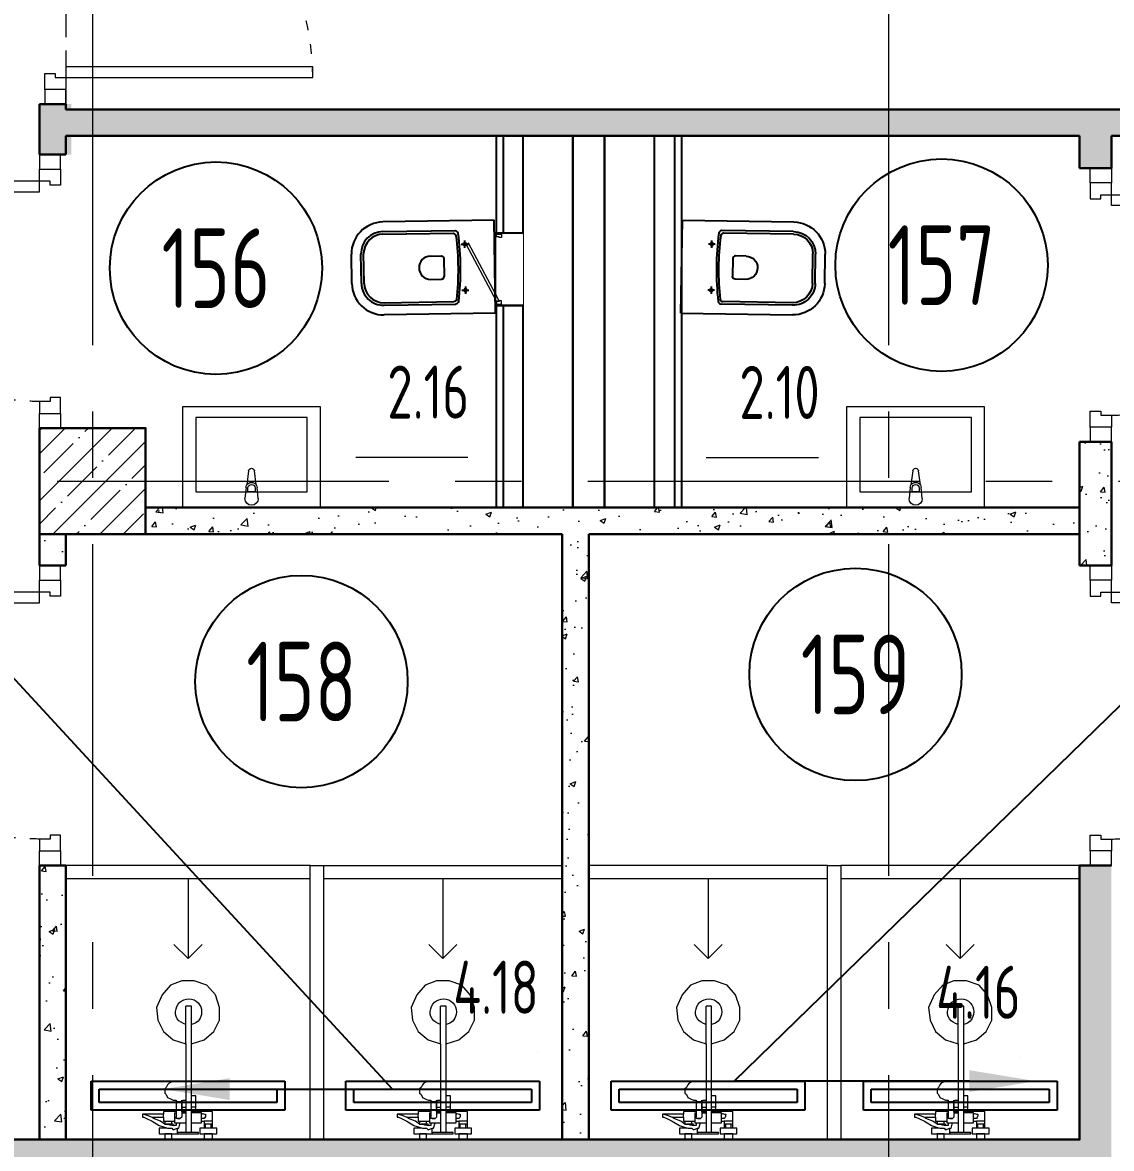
# Model space of a CAD drawing. Header units: millimetres. Extents: x -8689834 to 9419935, y 0 to 233063.
# Drawn here: x -194498 to -190394, y 122087 to 126328 of the extents above; entities that cross this region are included whole.
import ezdxf
from ezdxf import colors
from ezdxf.entities.mleader import LeaderData, LeaderLine
from ezdxf.enums import TextEntityAlignment as Align
from ezdxf.math import Vec2, Vec3

# ---------------------------------------------------------------- set-up
doc = ezdxf.new("R2010")
doc.units = ezdxf.units.MM
doc.header["$MEASUREMENT"] = 0
doc.set_wipeout_variables(frame=1)
for name, pattern in [('ACAD_ISO03W100', [30, 12, -18]), ('ADSK_Штриховая_ш2 п1', [3, 2, -1]), ('CENTER', [2, 1.25, -0.25, 0.25, -0.25])]:
    doc.linetypes.add(name, pattern=pattern)
doc.layers.get('0').update_dxf_attribs({"color": 250, "lineweight": 9})
for name, color, linetype, lineweight in [('АР_Выноски АПР', 7, 'Continuous', 5), ('АР_Двери', 175, 'Continuous', 18), ('АР_Колонны', 250, 'Continuous', 30), ('АР_Колонны Штрих', 250, 'Continuous', 5), ('АР_Маркер экспликации', 239, 'Continuous', 13), ('АР_Номер помещения', 1, 'Continuous', 25), ('АР_Оси', 195, 'Continuous', 9), ('АР_Отметки', 250, 'Continuous', 15), ('АР_Перегородки газоблок', 165, 'Continuous', 30), ('АР_Перегородки газоблок_Штрих', 165, 'Continuous', 5), ('АР_Перегородки кирпич', 244, 'Continuous', 30), ('АР_Перегородки сантехнические', 216, 'Continuous', 9), ('АР_Помещения_площадь', 19, 'Continuous', 9), ('АР_тонкая линия', 250, 'Continuous', 0), ('Задания на лючки', 32, 'Continuous', 15)]:
    doc.layers.add(name, color=color, linetype=linetype, lineweight=lineweight)
doc.layers.add('ПОДЛОЖКА', color=251, linetype='Continuous')
doc.layers.add('ТХ_сантехника', color=253, linetype='Continuous')
doc.styles.add('ISOCPEUR', font='isocpeur.ttf', dxfattribs={"width": 0.7})
doc.styles.get("Standard").update_dxf_attribs({"font": 'isocpeur.ttf', "width": 0.7})
pattern_1 = [(50, (0, 0), (215.17805, -18.82564), [22.5, -247.5]), (355, (0, 0), (-41.6254, 225.65764), [18, -198]), (100.45144, (17.93, -1.57), (173.55265, 206.832), [19.12206, -210.34263]), (46.1842, (0, 60), (320.1724, -49.65578), [33.75, -371.25]), (96.63564, (26.68, 55.86), (280.3986, 292.2356), [28.6831, -315.51413]), (351.18416, (0, 60), (280.3986, 292.2356), [27, -297]), (21, (30, 45), (179.07212, -120.78567), [22.5, -247.5]), (326, (30, 45), (72.9946, 217.54501), [18, -198]), (71.45144, (44.92, 34.93), (252.06671, 96.75935), [19.12206, -210.34263]), (37.5, (0, 0), (3.647957, 99.868156), [0, -195.6, 0, -201, 0, -198.75]), (7.5, (0, 0), (78.92086, 118.323514), [0, -114.6, 0, -191.1, 0, -75.75]), (327.5, (-66.9, 0), (160.14673, -6.766462), [0, -75, 0, -234, 0, -310.5]), (317.5, (-96.9, 0), (174.95585, 30.031495), [0, -97.5, 0, -155.4, 0, -220.5])]
pattern_2 = [(50, (-20, 0), (215.17805, -18.82564), [22.5, -247.5]), (355, (-20, 0), (-41.6254, 225.65764), [18, -198]), (100.45144, (-2.07, -1.57), (173.55265, 206.832), [19.12206, -210.34263]), (46.1842, (-20, 60), (320.1724, -49.65578), [33.75, -371.25]), (96.63564, (6.68, 55.86), (280.3986, 292.2356), [28.6831, -315.51413]), (351.18416, (-20, 60), (280.3986, 292.2356), [27, -297]), (21, (10, 45), (179.07212, -120.78567), [22.5, -247.5]), (326, (10, 45), (72.9946, 217.54501), [18, -198]), (71.45144, (24.92, 34.93), (252.06671, 96.75935), [19.12206, -210.34263]), (37.5, (-20, 0), (3.647957, 99.868156), [0, -195.6, 0, -201, 0, -198.75]), (7.5, (-20, 0), (78.92086, 118.323514), [0, -114.6, 0, -191.1, 0, -75.75]), (327.5, (-86.9, 0), (160.14673, -6.766462), [0, -75, 0, -234, 0, -310.5]), (317.5, (-116.9, 0), (174.95585, 30.031495), [0, -97.5, 0, -155.4, 0, -220.5])]

# ---------------------------------------------------------------- blocks, each defined once
blk = doc.blocks.new('*U760')
for points in [[(-55, -80), (-55, 0), (-115, 0), (-115, -40), (-100, -40), (-100, -80), (-55, -80)], [(0, 0), (0, -80), (-55, -80), (-55, 0), (0, 0)], [(-1130, 0), (-1130, -80), (-1075, -80), (-1075, 0), (-1130, 0)], [(-1075, -80), (-1075, 0), (-1015, 0), (-1015, -40), (-1030, -40), (-1030, -80), (-1075, -80)]]:
    blk.add_lwpolyline(points)
blk.add_lwpolyline([(-100, -80), (-100, -1010), (-140, -1010), (-140, -80)], close=True)
at = {"linetype": 'ACAD_ISO03W100', "ltscale": 3}
blk.add_arc((-100, -80), 930, 180, 270, dxfattribs=at)
blk = doc.blocks.new('*U762')
for points in [[(-55, -80), (-55, 0), (-115, 0), (-115, -40), (-100, -40), (-100, -80), (-55, -80)], [(0, 0), (0, -80), (-55, -80), (-55, 0), (0, 0)], [(-1030, 0), (-1030, -80), (-975, -80), (-975, 0), (-1030, 0)], [(-975, -80), (-975, 0), (-915, 0), (-915, -40), (-930, -40), (-930, -80), (-975, -80)]]:
    blk.add_lwpolyline(points)
blk.add_lwpolyline([(-100, -80), (-100, -910), (-140, -910), (-140, -80)], close=True)
at = {"linetype": 'ACAD_ISO03W100', "ltscale": 3}
blk.add_arc((-100, -80), 830, 180, 270, dxfattribs=at)
blk = doc.blocks.new('*U761')
for points in [[(0, 0), (0, -80), (55, -80), (55, 0), (0, 0)], [(55, -80), (55, 0), (115, 0), (115, -40), (100, -40), (100, -80), (55, -80)], [(1075, -80), (1075, 0), (1015, 0), (1015, -40), (1030, -40), (1030, -80), (1075, -80)], [(1130, 0), (1130, -80), (1075, -80), (1075, 0), (1130, 0)]]:
    blk.add_lwpolyline(points)
blk.add_lwpolyline([(100, -80), (100, -1010), (140, -1010), (140, -80)], close=True)
at = {"linetype": 'ACAD_ISO03W100', "ltscale": 3}
blk.add_arc((100, -80), 930, 270, 0, dxfattribs=at)
blk = doc.blocks.new('*U46')
at = {"layer": 'АР_Номер помещения', "color": 7}
blk.add_circle((-365, -1371.3), 400, dxfattribs=at)
at = {"layer": 'АР_Помещения_площадь', "color": 7}
blk.add_line((252, -2815.3), (252, -2815.3), dxfattribs=at)
at = {"color": 7, "style": 'ISOCPEUR', "width": 0.7, "flags": 1}
blk.add_attdef('КАТЕГОРИЯ', (-499.2, -2092.2), '', height=250, dxfattribs=at)
at = {"layer": 'АР_Номер помещения', "color": 7, "style": 'ISOCPEUR', "width": 0.7}
blk.add_attdef('НОМЕР_ПОМЕЩЕНИЯ', text='', height=300, dxfattribs=at).set_placement((-365, -1371.3), align=Align.MIDDLE_CENTER)
at = {"layer": 'АР_Помещения_площадь', "color": 7, "lineweight": 30, "width": 0.7, "flags": 104}
blk.add_attdef('ИМЯ_ПОМЕЩЕНИЯ', text='', height=100, dxfattribs=at).set_placement((157.6, 1217.1), align=Align.MIDDLE_CENTER)
at = {"layer": 'АР_Помещения_площадь', "color": 7, "style": 'ISOCPEUR', "width": 0.7}
blk.add_attdef('ПЛОЩАДЬ_ПОМЕЩЕНИЯ', text='', height=200, dxfattribs=at).set_placement((256.9, -2568.8), align=Align.MIDDLE_RIGHT)
blk = doc.blocks.new('*U101')
at = {"layer": 'АР_Номер помещения', "color": 7}
blk.add_circle((-513.5, -1398.4), 400, dxfattribs=at)
at = {"layer": 'АР_Помещения_площадь', "color": 7}
blk.add_line((375.9, -2796.3), (375.9, -2796.3), dxfattribs=at)
at = {"color": 7, "style": 'ISOCPEUR', "width": 0.7, "flags": 1}
blk.add_attdef('КАТЕГОРИЯ', (-499.2, -2092.2), '', height=250, dxfattribs=at)
at = {"layer": 'АР_Номер помещения', "color": 7, "style": 'ISOCPEUR', "width": 0.7}
blk.add_attdef('НОМЕР_ПОМЕЩЕНИЯ', text='', height=300, dxfattribs=at).set_placement((-513.5, -1398.4), align=Align.MIDDLE_CENTER)
at = {"layer": 'АР_Помещения_площадь', "color": 7, "lineweight": 30, "width": 0.7, "flags": 104}
blk.add_attdef('ИМЯ_ПОМЕЩЕНИЯ', text='', height=100, dxfattribs=at).set_placement((157.6, 1217.1), align=Align.MIDDLE_CENTER)
at = {"layer": 'АР_Помещения_площадь', "color": 7, "style": 'ISOCPEUR', "width": 0.7}
blk.add_attdef('ПЛОЩАДЬ_ПОМЕЩЕНИЯ', text='', height=200, dxfattribs=at).set_placement((380.8, -2549.8), align=Align.MIDDLE_RIGHT)
blk = doc.blocks.new('*U47')
at = {"layer": 'АР_Номер помещения', "color": 7}
blk.add_circle((-6996.1, -2946), 400, dxfattribs=at)
at = {"layer": 'АР_Помещения_площадь', "color": 7}
blk.add_line((-6046.8, -3659.2), (-6469.2, -3659.2), dxfattribs=at)
at = {"color": 7, "style": 'ISOCPEUR', "width": 0.7, "flags": 1}
blk.add_attdef('КАТЕГОРИЯ', (-499.2, -2092.2), '', height=250, dxfattribs=at)
at = {"layer": 'АР_Номер помещения', "color": 7, "style": 'ISOCPEUR', "width": 0.7}
blk.add_attdef('НОМЕР_ПОМЕЩЕНИЯ', text='', height=300, dxfattribs=at).set_placement((-6996.1, -2946), align=Align.MIDDLE_CENTER)
at = {"layer": 'АР_Помещения_площадь', "color": 7, "lineweight": 30, "width": 0.7, "flags": 104}
blk.add_attdef('ИМЯ_ПОМЕЩЕНИЯ', text='', height=100, dxfattribs=at).set_placement((157.6, 1217.1), align=Align.MIDDLE_CENTER)
at = {"layer": 'АР_Помещения_площадь', "color": 7, "style": 'ISOCPEUR', "width": 0.7}
blk.add_attdef('ПЛОЩАДЬ_ПОМЕЩЕНИЯ', text='', height=200, dxfattribs=at).set_placement((-6042, -3412.7), align=Align.MIDDLE_RIGHT)
blk = doc.blocks.new('*U48')
at = {"layer": 'АР_Номер помещения', "color": 7}
blk.add_circle((-6458.5, -2731.2), 400, dxfattribs=at)
at = {"layer": 'АР_Помещения_площадь', "color": 7}
blk.add_line((-6922.5, -3457.2), (-7344.8, -3457.2), dxfattribs=at)
at = {"color": 7, "style": 'ISOCPEUR', "width": 0.7, "flags": 1}
blk.add_attdef('КАТЕГОРИЯ', (-499.2, -2092.2), '', height=250, dxfattribs=at)
at = {"layer": 'АР_Номер помещения', "color": 7, "style": 'ISOCPEUR', "width": 0.7}
blk.add_attdef('НОМЕР_ПОМЕЩЕНИЯ', text='', height=300, dxfattribs=at).set_placement((-6458.5, -2731.2), align=Align.MIDDLE_CENTER)
at = {"layer": 'АР_Помещения_площадь', "color": 7, "lineweight": 30, "width": 0.7, "flags": 104}
blk.add_attdef('ИМЯ_ПОМЕЩЕНИЯ', text='', height=100, dxfattribs=at).set_placement((157.6, 1217.1), align=Align.MIDDLE_CENTER)
at = {"layer": 'АР_Помещения_площадь', "color": 7, "style": 'ISOCPEUR', "width": 0.7}
blk.add_attdef('ПЛОЩАДЬ_ПОМЕЩЕНИЯ', text='', height=200, dxfattribs=at).set_placement((-6917.6, -3210.7), align=Align.MIDDLE_RIGHT)
blk = doc.blocks.new('унитаз поликлиники')
for p, q in [((0, 175), (0, -175)), ((0, 175), (420, 175)), ((420, 138.7), (149.6, 138.7)), ((420, 129), (156.8, 128.7)), ((125.6, 86.7), (99.5, 86.7)), ((112.4, 73.1), (112.4, 100.2)), ((242.4, 43.7), (201.9, 43.7)), ((494, 57.1), (494, -57.1)), ((504, 55), (504, -55)), ((540, 55), (540, -55)), ((191.9, -33.7), (191.9, 33.7)), ((112.3, -73), (112.3, -100.1)), ((242.4, -43.7), (201.9, -43.7)), ((125.5, -86.5), (99.4, -86.5)), ((420, -139), (147.9, -138.7)), ((420, -129), (155.2, -128.7)), ((0, -175), (420, -175))]:
    blk.add_line(p, q)
for centre, radius, start, end in [((420, 55), 120, 0, 90), ((420.5, 55.2), 83.5, 359.8619, 90.3335), ((420, 55), 74, 0, 90), ((242.4, 0), 43.7, 270, 90), ((420, -55), 120, 270, 0), ((420, -55), 84, 270, 0), ((420, -55), 74, 270, 358.4018)]:
    blk.add_arc(centre, radius, start, end)
at = {"extrusion": (0, 0, -1)}
for centre, major_axis, ratio, start_param, end_param in [((1158.1, 0), (-731, -726.4), 0.993775, 0.659849, 0.910919), ((149.5, 127.3), (-5.6, -10.5), 0.821373, 1.269211, 2.570669), ((154.4, 119.8), (-5.61, -7.72), 0.798093, 1.232924, 2.686723), ((112.4, 86.8), (3.55, 3.55), 1, 5.504025, 11.78721), ((984.1, 0), (-23.4, -941.4), 0.89728, 1.422258, 1.677847), ((201.9, -33.5), (4.12, -9.49), 0.964797, 0.42926, 1.943413), ((155.2, -117.5), (5.3, -10.4), 0.842984, 0.549902, 1.8819), ((147.9, -127.5), (5.4, -10.4), 0.836443, 0.56114, 1.877577)]:
    blk.add_ellipse(centre, major_axis=major_axis, ratio=ratio, start_param=start_param, end_param=end_param, dxfattribs=at)
for centre, major_axis, ratio, start_param, end_param in [((201.9, 33.5), (4.12, 9.49), 0.964797, 0.42926, 1.943413), ((112.3, -86.6), (3.54, -3.55), 1, 5.504025, 11.78721)]:
    blk.add_ellipse(centre, major_axis=major_axis, ratio=ratio, start_param=start_param, end_param=end_param)
blk = doc.blocks.new('Из_буфера15266')
at = {"lineweight": 0, "ltscale": 100, "transparency": 33554687}
for points in [[(-13.2, -338.7), (-60.9, -354.5), (-97.9, -386.3), (-119.1, -428.6), (-119.1, -476.2), (-103.2, -523.9), (-71.4, -560.9), (-23.8, -576.8), (23.8, -576.8), (66.1, -560.9), (97.9, -523.9), (119.1, -476.2), (113.8, -428.6), (92.6, -386.3), (55.6, -354.5), (7.9, -338.7), (7.9, -195.8), (23.8, -195.8), (34.4, -195.8), (50.3, -195.8), (60.9, -195.8), (71.4, -190.5), (76.7, -185.2), (82, -174.6), (87.3, -169.3), (87.3, -158.7), (87.3, -153.5), (82, -148.2), (82, -148.2), (76.7, -137.6), (76.7, -137.6), (66.1, -132.3), (55.6, -127), (50.3, -127), (45, -127), (45, -105.8), (45, -84.7), (92.6, -84.7), (92.6, -74.1), (166.7, -74.1), (172, -74.1), (172, -68.8), (172, -63.5), (166.7, -63.5), (156.1, -58.2), (134.9, -47.6), (108.5, -31.7), (92.6, -26.5), (92.6, -21.2), (108.5, -21.2), (108.5, 0), (39.7, 0), (39.7, -21.2), (39.7, -21.2), (39.7, -21.2), (34.4, -21.2), (34.4, -21.2), (29.1, -42.3), (7.9, -42.3), (7.9, -5.3), (39.7, -5.3), (39.7, 0), (-39.7, 0), (-39.7, -5.3), (-13.2, -5.3), (-13.2, -42.3), (-50.3, -42.3), (-50.3, -47.6), (-60.9, -47.6), (-60.9, -37), (-60.9, -37), (-60.9, -21.2), (-45, -21.2), (-45, 0), (-108.5, 0), (-108.5, -21.2), (-92.6, -21.2), (-92.6, -37), (-92.6, -37), (-92.6, -47.6), (-92.6, -47.6), (-92.6, -84.7), (-29.1, -84.7)], [(-92.6, -21.2), (-60.9, -21.2)], [(-92.6, -37), (-60.9, -37)], [(-87.3, -21.2), (-87.3, -37)], [(-66.1, -21.2), (-66.1, -37)], [(-13.2, -5.3), (7.9, -5.3)], [(-13.2, -42.3), (-13.2, -142.9)], [(7.9, -195.8), (7.9, -42.3)], [(45, -42.3), (29.1, -42.3)], [(55.6, -15.9), (39.7, -21.2)], [(55.6, -15.9), (55.6, -15.9)], [(60.9, -21.2), (55.6, -15.9)], [(55.6, -31.7), (55.6, -31.7)], [(76.7, -37), (55.6, -31.7)], [(92.6, -26.5), (76.7, -21.2), (60.9, -21.2)], [(60.9, -37), (66.1, -37), (82, -37), (82, -37)], [(66.1, -31.7), (66.1, -37)], [(87.3, -37), (76.7, -37)], [(82, -21.2), (92.6, -21.2)], [(-92.6, -47.6), (-60.9, -47.6)], [(-50.3, -47.6), (-50.3, -79.4)], [(-50.3, -79.4), (-13.2, -79.4)], [(-29.1, -84.7), (-29.1, -142.9), (-23.8, -142.9), (-23.8, -142.9), (-23.8, -142.9), (-18.5, -142.9), (-13.2, -142.9), (-13.2, -142.9), (-13.2, -338.7)], [(-29.1, -84.7), (-13.2, -84.7)], [(23.8, -79.4), (7.9, -79.4)], [(23.8, -84.7), (7.9, -84.7)], [(23.8, -63.5), (23.8, -63.5), (23.8, -63.5), (29.1, -58.2), (29.1, -58.2), (29.1, -58.2), (29.1, -58.2), (34.4, -58.2), (39.7, -58.2), (39.7, -58.2), (39.7, -58.2), (39.7, -58.2), (45, -58.2), (45, -63.5), (45, -63.5)], [(23.8, -105.8), (23.8, -63.5)], [(23.8, -84.7), (23.8, -127)], [(34.4, -58.2), (29.1, -58.2)], [(34.4, -58.2), (34.4, -58.2)], [(39.7, -58.2), (34.4, -58.2)], [(39.7, -58.2), (39.7, -58.2)], [(45, -63.5), (45, -63.5)], [(45, -84.7), (45, -63.5)], [(50.3, -79.4), (45, -79.4)], [(50.3, -47.6), (50.3, -47.6)], [(50.3, -52.9), (50.3, -47.6)], [(50.3, -79.4), (50.3, -47.6)], [(50.3, -58.2), (50.3, -52.9)], [(87.3, -47.6), (60.9, -47.6)], [(92.6, -63.5), (92.6, -74.1)], [(166.7, -74.1), (150.8, -68.8), (134.9, -63.5)], [(166.7, -74.1), (166.7, -74.1)], [(-29.1, -100.5), (-13.2, -100.5)], [(23.8, -100.5), (7.9, -100.5)], [(13.2, -127), (7.9, -127)], [(18.5, -127), (13.2, -127)], [(23.8, -121.7), (18.5, -127)], [(23.8, -127), (23.8, -105.8)], [(45, -121.7), (34.4, -121.7), (23.8, -121.7)], [(45, -127), (45, -121.7)], [(-13.2, -338.7), (-13.2, -481.5)], [(7.9, -338.7), (7.9, -481.5)], [(-13.2, -481.5), (7.9, -481.5)]]:
    blk.add_lwpolyline(points, dxfattribs=at)
for points in [[(-92.6, 0), (-60.9, 0), (-60.9, 21.2), (-92.6, 21.2)], [(60.9, 0), (87.3, 0), (87.3, 21.2), (60.9, 21.2)], [(39.7, -21.2), (39.7, -21.2)], [(50.3, -42.3), (45, -42.3), (45, -31.7), (55.6, -31.7), (55.6, -31.7), (55.6, -37), (60.8, -37), (60.8, -47.6), (50.3, -47.6)], [(87.3, -47.6), (87.3, -37), (103.2, -47.6), (129.6, -58.2), (134.9, -63.5), (92.6, -63.5), (92.6, -47.6)]]:
    blk.add_lwpolyline(points, close=True, dxfattribs=at)
for points, knots in [([(-50.3, -74.1), (-55.6, -79.4), (-60.9, -74.1), (-66.1, -74.1), (-66.1, -68.8), (-66.1, -63.5), (-60.9, -58.2), (-55.6, -58.2), (-55.6, -58.2), (-50.3, -58.2)], [0, 0, 0, 0, 1, 1, 1, 2, 2, 2, 3, 3, 3, 3]), ([(7.9, -412.7), (34.4, -418), (55.6, -444.5), (45, -471), (39.7, -497.4), (13.2, -513.3), (-13.2, -508), (-39.7, -502.7), (-55.6, -476.2), (-50.3, -449.8), (-45, -428.6), (-34.4, -418), (-13.2, -412.7)], [0, 0, 0, 0, 1, 1, 1, 2, 2, 2, 3, 3, 3, 4, 4, 4, 4])]:
    blk.add_open_spline(points, degree=3, knots=knots, dxfattribs=at)
blk = doc.blocks.new('Из_буфера27431')
at = {"linetype": 'Continuous', "lineweight": 5}
for p, q in [((-138.5, 11.1), (-85.6, 17.7)), ((-138.5, 11.1), (-85.6, 17.7)), ((-76.1, 21), (-34.1, 25)), ((-76.1, 21), (-34.1, 25)), ((-59, 13.6), (-73.9, 13.6)), ((-59, 13.6), (-73.9, 13.6)), ((-59, -13.6), (-59, 13.6)), ((-59, -13.6), (-59, 13.6)), ((-85.6, -17.7), (-138.5, -11.1)), ((-85.6, -17.7), (-138.5, -11.1)), ((-34.1, -25), (-76.1, -21)), ((-34.1, -25), (-76.1, -21)), ((-73.9, -13.6), (-59, -13.6)), ((-73.9, -13.6), (-59, -13.6))]:
    blk.add_line(p, q, dxfattribs=at)
for points in [[(0, -260), (-380, -260), (-380, 260), (0, 260)], [(-59, -210), (-339.1, -210), (-339.1, 210), (-59, 210)], [(-59, -210), (-339.1, -210), (-339.1, 210), (-59, 210)]]:
    blk.add_lwpolyline(points, close=True, dxfattribs=at)
for centre, radius, start, end in [((-137.1, 0), 11.2, 97.1389, 262.8611), ((-137.1, 0), 11.2, 97.1389, 262.8611), ((-74.2, 0), 21.1, 122.771, 237.229), ((-74.2, 0), 21.1, 122.771, 237.229), ((-73.9, 0), 13.6, 90, 270), ((-73.9, 0), 13.6, 90, 270), ((-74.2, 0), 21.1, 95.1696, 122.771), ((-74.2, 0), 21.1, 95.1696, 122.771), ((-34.1, 0), 25, 270, 90), ((-34.1, 0), 25, 270, 90), ((-74.2, 0), 21.1, 237.229, 264.8304), ((-74.2, 0), 21.1, 237.229, 264.8304)]:
    blk.add_arc(centre, radius, start, end, dxfattribs=at)
blk = doc.blocks.new('_DotSmall')
at = {"color": 0, "linetype": 'ByBlock', "const_width": 0.5}
blk.add_lwpolyline([(-0.0625, 0, 1), (0.0625, 0, 1)], format="xyb", close=True, dxfattribs=at)
blk = doc.blocks.new('*U2094')
at = {"color": 7}
blk.add_wipeout([(-565, 60), (445, 60), (445, -310), (-565, -310)], dxfattribs=at)
for p, q in [((-530, 60), (-565, 60)), ((-550, 60), (-550, -10)), ((-550, -10), (-550, 60)), ((-510, 60), (-530, 60)), ((-510, 20), (-510, 60)), ((-500, 20), (-510, 20)), ((-500, -10), (-500, 20)), ((380, -10), (380, 20)), ((380, 20), (390, 20)), ((390, 20), (390, 60)), ((390, 60), (410, 60)), ((410, 60), (445, 60)), ((430, 60), (430, -10)), ((430, -10), (430, 60)), ((-565, -10), (-530, -10)), ((-530, -10), (-500, -10)), ((410, -10), (380, -10)), ((445, -10), (410, -10))]:
    blk.add_line(p, q)
at = {"lineweight": 30}
for p, q in [((-565, 60), (-565, -310)), ((445, 60), (445, -310))]:
    blk.add_line(p, q, dxfattribs=at)
blk.add_lwpolyline([(389, 60), (370, 25), (-424, 448), (-406, 483)], close=True)

msp = doc.modelspace()

# ---------------------------------------------------------------- hatches: boundary and pattern name
at = {"layer": 'АР_Колонны Штрих', "ltscale": 100}
h = msp.add_hatch(dxfattribs=at)
h.set_pattern_fill('ANSI35', color=256, scale=500)
h.set_pattern_definition([(45, (-1151486.01, 164672.16), (-88.388348, 88.388348), []), (45, (-1151397.63, 164672.16), (-88.388348, 88.388348), [156.25, -31.25, 0, -31.25])])
h.paths.add_polyline_path([(-194033.915, 124800.682), (-194433.915, 124800.682), (-194433.915, 124400.682), (-194033.915, 124400.682)])
at = {"layer": 'АР_Перегородки газоблок_Штрих', "ltscale": 100}
h = msp.add_hatch(dxfattribs=at)
h.set_pattern_fill('AR-CONC', color=256, scale=30)
h.set_pattern_definition(pattern_1)
h.paths.add_polyline_path([(-194313.914, 126020.815), (-194433.914, 126020.815), (-194433.915, 125830.682), (-194313.915, 125830.682), (-194313.915, 125900.948), (-190513.924, 125900.948), (-190513.924, 125779.187), (-190393.924, 125779.187), (-190393.924, 125900.919), (-188033.915, 125900.919), (-188033.914, 124400.862), (-187933.915, 124400.503), (-187933.915, 126000.934), (-194313.915, 126000.939)])
h = msp.add_hatch(dxfattribs=at)
h.set_pattern_fill('AR-CONC', color=256, scale=30)
h.set_pattern_definition(pattern_1)
h.paths.add_polyline_path([(-190393.924, 124759.187), (-190513.924, 124759.187), (-190513.924, 124282.389), (-190393.924, 124282.389)])
h = msp.add_hatch(dxfattribs=at)
h.set_pattern_fill('AR-CONC', color=256, scale=30)
h.set_pattern_definition(pattern_1)
h.paths.add_polyline_path([(-192463.917, 124400.682), (-192463.917, 122140.317), (-192363.917, 122140.317), (-192363.917, 124400.682), (-190513.924, 124400.682), (-190513.924, 124500.682), (-192136.07, 124500.67), (-192136.07, 124504.838), (-192236.07, 124504.844), (-192236.07, 124500.676), (-192536.764, 124500.682), (-192536.764, 124499.883), (-192636.764, 124499.884), (-192636.764, 124500.682), (-194033.915, 124500.682), (-194033.915, 124400.682)])
h = msp.add_hatch(dxfattribs=at)
h.set_pattern_fill('AR-CONC', color=256, scale=30)
h.set_pattern_definition(pattern_2)
h.paths.add_polyline_path([(-194333.915, 124400.682), (-194453.915, 124400.682), (-194453.915, 124282.389), (-194333.915, 124282.389)])
h = msp.add_hatch(dxfattribs=at)
h.set_pattern_fill('AR-CONC', color=256, scale=30)
h.set_pattern_definition(pattern_1)
h.paths.add_polyline_path([(-190393.924, 123152.389), (-190513.924, 123152.387), (-190513.91, 122120.317), (-197362.447, 122120.317), (-197362.447, 122020.314), (-190513.908, 122020.311), (-190513.901, 121428.484), (-197383.915, 121428.484), (-197383.915, 121328.495), (-190513.899, 121328.507), (-190513.899, 121322.613), (-190513.898, 121322.613), (-190513.898, 120884.303), (-190513.861, 118520.659), (-190613.179, 118520.656), (-190613.177, 118400.656), (-188433.915, 118400.682), (-188433.917, 118520.682), (-190393.862, 118520.661)])
edge = h.paths.add_edge_path()
edge.add_line((-197363.915, 121105.743), (-197363.915, 121143.317))
edge.add_arc((-197538.809, 121433.328), 338.665, 279.328159, 301.092484, ccw=False)
edge.add_line((-197483.915, 121099.141), (-197483.915, 118520.664))
edge.add_line((-197483.915, 118520.664), (-197633.882, 118520.652))
edge.add_line((-197633.882, 118520.652), (-197633.873, 118400.65))
edge.add_line((-197633.873, 118400.65), (-197264.951, 118400.65))
edge.add_line((-197264.951, 118400.65), (-197264.962, 118520.645))
edge.add_line((-197264.962, 118520.645), (-197363.915, 118520.674))
edge.add_line((-197363.915, 118520.674), (-197363.915, 121105.743))
h.paths.add_polyline_path([(-187933.915, 123270.682), (-187993.915, 123270.815), (-188033.914, 123270.815), (-188033.915, 121714.32), (-188033.915, 118400.682), (-187933.915, 118400.682), (-187933.915, 121948.474)])
h = msp.add_hatch(dxfattribs=at)
h.set_pattern_fill('AR-CONC', color=256, scale=30)
h.set_pattern_definition(pattern_2)
h.paths.add_polyline_path([(-194333.918, 123152.389), (-194373.915, 123152.389), (-194373.915, 123152.389), (-194433.921, 123152.389), (-194433.915, 122140.317), (-194333.915, 122140.317)])

# ---------------------------------------------------------------- linework, layer by layer
at = {"layer": 'АР_Колонны', "ltscale": 100}
msp.add_lwpolyline([(-194433.915, 124800.682), (-194033.915, 124800.682), (-194033.915, 124400.682), (-194433.915, 124400.682)], close=True, dxfattribs=at)
at = {"layer": 'АР_Оси', "linetype": 'CENTER', "ltscale": 1000}
for p, q in [((-194233.915, 134363.151), (-194233.915, 78630.803)), ((-191233.915, 134363.151), (-191233.915, 74900.032)), ((-224367.609, 124600.682), (-141189.207, 124600.682)), ((-224367.609, 124600.682), (-141189.207, 124600.682))]:
    msp.add_line(p, q, dxfattribs=at)
at = {"layer": 'АР_Перегородки газоблок', "ltscale": 100}
msp.add_line((-188033.915, 125900.919), (-190393.924, 125900.919), dxfattribs=at)
for points in [[(-194433.914, 126020.815), (-194433.915, 125830.682)], [(-194433.914, 126020.815), (-194333.914, 126020.815)], [(-194333.914, 126020.815), (-194333.914, 126000.948)], [(-188033.914, 124400.682), (-187933.915, 124400.682), (-187933.915, 126000.951), (-194333.914, 126000.939)], [(-190513.924, 125900.948), (-194333.915, 125900.948)], [(-194333.915, 125900.948), (-194333.915, 125830.682)], [(-190513.924, 125779.187), (-190513.924, 125900.925)], [(-190393.924, 125900.924), (-190393.924, 125779.187)], [(-194333.915, 125830.682), (-194433.915, 125830.682)], [(-190393.924, 125779.187), (-190513.924, 125779.187)], [(-190513.924, 124282.389), (-190513.924, 124749.187)], [(-190513.924, 124749.187), (-190393.924, 124749.187)], [(-190393.924, 124749.187), (-190393.924, 124282.389)], [(-194033.915, 124500.682), (-192363.917, 124500.682)], [(-192363.917, 124500.682), (-190513.924, 124500.682)], [(-194433.915, 124400.682), (-194433.915, 124282.389)], [(-194333.915, 124400.682), (-194333.915, 124282.389)], [(-192463.917, 124400.682), (-194033.915, 124400.682)], [(-192463.917, 122120.317), (-192463.917, 124400.682)], [(-192363.917, 124400.682), (-192363.917, 122120.317)], [(-190513.924, 124400.682), (-192363.917, 124400.682)], [(-194333.915, 124282.389), (-194433.915, 124282.389)], [(-190393.924, 124282.389), (-190513.924, 124282.389)], [(-197383.915, 122120.317), (-190513.91, 122120.317), (-190513.924, 123152.387)], [(-194433.921, 123152.389), (-194433.915, 122120.317)], [(-194433.918, 123152.389), (-194333.918, 123152.389)], [(-194333.918, 123152.389), (-194333.915, 122120.317)], [(-190513.924, 123152.387), (-190393.924, 123152.389)], [(-196904.346, 122120.317), (-194433.915, 122120.324)], [(-194333.915, 122120.306), (-190513.91, 122120.356)]]:
    msp.add_lwpolyline(points, dxfattribs=at)
at = {"layer": 'АР_Перегородки газоблок', "color": 0, "lineweight": 25, "ltscale": 100}
for points in [[(-192711.764, 124500.705), (-192711.764, 125900.96)], [(-192686.764, 125900.959), (-192686.764, 124500.705)], [(-192611.764, 125900.959), (-192611.764, 124500.704)], [(-192116.07, 124500.682), (-192116.07, 125900.948)], [(-192039.871, 124500.669), (-192039.871, 125900.935)], [(-192013.671, 125900.922), (-192013.671, 124500.669)]]:
    msp.add_lwpolyline(points, dxfattribs=at)
at = {"layer": 'АР_Перегородки кирпич', "lineweight": 30, "ltscale": 100}
msp.add_lwpolyline([(-192423.917, 125900.948), (-192303.917, 125900.948), (-192303.917, 124500.682), (-192423.917, 124500.682)], close=True, dxfattribs=at)
at = {"layer": 'АР_Перегородки сантехнические', "lineweight": 0}
for points in [[(-193413.917, 123152.389), (-193363.917, 123152.389), (-193363.917, 122120.317), (-193413.917, 122120.317)], [(-191463.917, 123152.387), (-191413.917, 123152.387), (-191413.917, 122120.317), (-191463.917, 122120.317)]]:
    msp.add_lwpolyline(points, close=True, dxfattribs=at)
at = {"layer": 'АР_тонкая линия', "linetype": 'ADSK_Штриховая_ш2 п1', "ltscale": 50}
msp.add_line((-194333.915, 127123.315), (-194333.914, 126000.948), dxfattribs=at)
at = {"layer": 'ПОДЛОЖКА', "lineweight": 15}
for p, q in [((-193413.917, 123152.389), (-194333.918, 123152.389)), ((-193413.917, 123152.389), (-194333.918, 123152.389)), ((-193413.917, 123152.389), (-194333.918, 123152.389)), ((-193413.917, 123152.389), (-194333.918, 123152.389)), ((-193413.917, 123102.389), (-194333.918, 123102.389)), ((-193413.917, 123102.389), (-194333.918, 123102.389)), ((-193413.917, 123102.389), (-194333.918, 123102.389)), ((-193413.917, 123102.389), (-194333.918, 123102.389)), ((-193873.918, 123102.389), (-193873.918, 122802.389)), ((-192463.917, 123102.389), (-193363.917, 123102.389)), ((-192463.917, 123102.389), (-193363.917, 123102.389)), ((-192463.917, 123102.389), (-193363.917, 123102.389)), ((-192463.917, 123102.389), (-193363.917, 123102.389)), ((-192913.917, 123102.389), (-192913.917, 122802.389)), ((-191463.917, 123102.387), (-192363.917, 123102.387)), ((-191463.917, 123102.387), (-192363.917, 123102.387)), ((-191463.917, 123102.387), (-192363.917, 123102.387)), ((-191463.917, 123102.387), (-192363.917, 123102.387)), ((-191913.917, 123102.387), (-191913.917, 122802.387)), ((-190513.923, 123102.387), (-191413.917, 123102.387)), ((-190513.923, 123102.387), (-191413.917, 123102.387)), ((-190513.923, 123102.387), (-191413.917, 123102.387)), ((-190513.923, 123102.387), (-191413.917, 123102.387)), ((-190963.92, 123102.387), (-190963.92, 122802.387)), ((-193873.918, 122802.389), (-193926.951, 122855.422)), ((-193873.918, 122802.389), (-193820.885, 122855.422)), ((-192913.917, 122802.389), (-192966.95, 122855.422)), ((-192913.917, 122802.389), (-192860.884, 122855.422)), ((-191913.917, 122802.387), (-191966.95, 122855.42)), ((-191913.917, 122802.387), (-191860.884, 122855.42)), ((-190963.92, 122802.387), (-191016.953, 122855.42)), ((-190963.92, 122802.387), (-190910.887, 122855.42))]:
    msp.add_line(p, q, dxfattribs=at)
for points in [[(-193363.917, 123152.389), (-192463.917, 123152.389)], [(-191463.917, 123152.387), (-192363.917, 123152.387)], [(-190513.924, 123152.387), (-191413.917, 123152.387)]]:
    msp.add_lwpolyline(points, dxfattribs=at)
at = {"layer": 'ТХ_сантехника', "ltscale": 100}
for p, q in [((-194238.916, 122230.318), (-194238.916, 122340.318)), ((-194238.916, 122340.318), (-193508.916, 122340.318)), ((-194238.916, 122340.318), (-193508.916, 122340.318)), ((-194238.916, 122340.318), (-193508.916, 122340.318)), ((-194238.916, 122340.318), (-193508.916, 122340.318)), ((-193508.916, 122340.318), (-193508.916, 122230.318)), ((-193508.916, 122340.318), (-193508.916, 122230.318)), ((-193508.916, 122340.318), (-193508.916, 122230.318)), ((-193508.916, 122340.318), (-193508.916, 122230.318)), ((-193278.916, 122230.318), (-193278.916, 122340.318)), ((-193278.916, 122340.318), (-192548.916, 122340.318)), ((-193278.916, 122340.318), (-192548.916, 122340.318)), ((-193278.916, 122340.318), (-192548.916, 122340.318)), ((-193278.916, 122340.318), (-192548.916, 122340.318)), ((-192548.916, 122340.318), (-192548.916, 122230.318)), ((-192548.916, 122340.318), (-192548.916, 122230.318)), ((-192548.916, 122340.318), (-192548.916, 122230.318)), ((-192548.916, 122340.318), (-192548.916, 122230.318)), ((-192278.916, 122230.316), (-192278.916, 122340.316)), ((-192278.916, 122340.316), (-191548.916, 122340.316)), ((-192278.916, 122340.316), (-191548.916, 122340.316)), ((-192278.916, 122340.316), (-191548.916, 122340.316)), ((-192278.916, 122340.316), (-191548.916, 122340.316)), ((-191548.916, 122340.316), (-191548.916, 122230.316)), ((-191548.916, 122340.316), (-191548.916, 122230.316)), ((-191548.916, 122340.316), (-191548.916, 122230.316)), ((-191548.916, 122340.316), (-191548.916, 122230.316)), ((-191328.919, 122230.316), (-191328.919, 122340.316)), ((-191328.919, 122340.316), (-190598.919, 122340.316)), ((-191328.919, 122340.316), (-190598.919, 122340.316)), ((-191328.919, 122340.316), (-190598.919, 122340.316)), ((-191328.919, 122340.316), (-190598.919, 122340.316)), ((-190598.919, 122340.316), (-190598.919, 122230.316)), ((-190598.919, 122340.316), (-190598.919, 122230.316)), ((-190598.919, 122340.316), (-190598.919, 122230.316)), ((-190598.919, 122340.316), (-190598.919, 122230.316)), ((-194208.916, 122260.318), (-194208.916, 122310.318)), ((-194208.916, 122310.318), (-193538.916, 122310.318)), ((-194208.916, 122260.318), (-194208.916, 122310.318)), ((-194208.916, 122310.318), (-193538.916, 122310.318)), ((-194208.916, 122260.318), (-194208.916, 122310.318)), ((-194208.916, 122310.318), (-193538.916, 122310.318)), ((-194208.916, 122260.318), (-194208.916, 122310.318)), ((-194208.916, 122310.318), (-193538.916, 122310.318)), ((-193538.916, 122310.318), (-193538.916, 122260.318)), ((-193538.916, 122310.318), (-193538.916, 122260.318)), ((-193538.916, 122310.318), (-193538.916, 122260.318)), ((-193538.916, 122310.318), (-193538.916, 122260.318)), ((-193248.916, 122260.318), (-193248.916, 122310.318)), ((-193248.916, 122310.318), (-192578.916, 122310.318)), ((-193248.916, 122260.318), (-193248.916, 122310.318)), ((-193248.916, 122310.318), (-192578.916, 122310.318)), ((-193248.916, 122260.318), (-193248.916, 122310.318)), ((-193248.916, 122310.318), (-192578.916, 122310.318)), ((-193248.916, 122260.318), (-193248.916, 122310.318)), ((-193248.916, 122310.318), (-192578.916, 122310.318)), ((-192578.916, 122310.318), (-192578.916, 122260.318)), ((-192578.916, 122310.318), (-192578.916, 122260.318)), ((-192578.916, 122310.318), (-192578.916, 122260.318)), ((-192578.916, 122310.318), (-192578.916, 122260.318)), ((-192248.916, 122260.316), (-192248.916, 122310.316)), ((-192248.916, 122310.316), (-191578.916, 122310.316)), ((-192248.916, 122260.316), (-192248.916, 122310.316)), ((-192248.916, 122310.316), (-191578.916, 122310.316)), ((-192248.916, 122260.316), (-192248.916, 122310.316)), ((-192248.916, 122310.316), (-191578.916, 122310.316)), ((-192248.916, 122260.316), (-192248.916, 122310.316)), ((-192248.916, 122310.316), (-191578.916, 122310.316)), ((-191578.916, 122310.316), (-191578.916, 122260.316)), ((-191578.916, 122310.316), (-191578.916, 122260.316)), ((-191578.916, 122310.316), (-191578.916, 122260.316)), ((-191578.916, 122310.316), (-191578.916, 122260.316)), ((-191298.919, 122260.316), (-191298.919, 122310.316)), ((-191298.919, 122310.316), (-190628.919, 122310.316)), ((-191298.919, 122260.316), (-191298.919, 122310.316)), ((-191298.919, 122310.316), (-190628.919, 122310.316)), ((-191298.919, 122260.316), (-191298.919, 122310.316)), ((-191298.919, 122310.316), (-190628.919, 122310.316)), ((-191298.919, 122260.316), (-191298.919, 122310.316)), ((-191298.919, 122310.316), (-190628.919, 122310.316)), ((-190628.919, 122310.316), (-190628.919, 122260.316)), ((-190628.919, 122310.316), (-190628.919, 122260.316)), ((-190628.919, 122310.316), (-190628.919, 122260.316)), ((-190628.919, 122310.316), (-190628.919, 122260.316)), ((-193538.916, 122260.318), (-194208.916, 122260.318)), ((-193538.916, 122260.318), (-194208.916, 122260.318)), ((-193538.916, 122260.318), (-194208.916, 122260.318)), ((-193538.916, 122260.318), (-194208.916, 122260.318)), ((-192578.916, 122260.318), (-193248.916, 122260.318)), ((-192578.916, 122260.318), (-193248.916, 122260.318)), ((-192578.916, 122260.318), (-193248.916, 122260.318)), ((-192578.916, 122260.318), (-193248.916, 122260.318)), ((-191578.916, 122260.316), (-192248.916, 122260.316)), ((-191578.916, 122260.316), (-192248.916, 122260.316)), ((-191578.916, 122260.316), (-192248.916, 122260.316)), ((-191578.916, 122260.316), (-192248.916, 122260.316)), ((-190628.919, 122260.316), (-191298.919, 122260.316)), ((-190628.919, 122260.316), (-191298.919, 122260.316)), ((-190628.919, 122260.316), (-191298.919, 122260.316)), ((-190628.919, 122260.316), (-191298.919, 122260.316)), ((-193508.916, 122230.318), (-194238.916, 122230.318)), ((-193508.916, 122230.318), (-194238.916, 122230.318)), ((-193508.916, 122230.318), (-194238.916, 122230.318)), ((-193508.916, 122230.318), (-194238.916, 122230.318)), ((-192548.916, 122230.318), (-193278.916, 122230.318)), ((-192548.916, 122230.318), (-193278.916, 122230.318)), ((-192548.916, 122230.318), (-193278.916, 122230.318)), ((-192548.916, 122230.318), (-193278.916, 122230.318)), ((-191548.916, 122230.316), (-192278.916, 122230.316)), ((-191548.916, 122230.316), (-192278.916, 122230.316)), ((-191548.916, 122230.316), (-192278.916, 122230.316)), ((-191548.916, 122230.316), (-192278.916, 122230.316)), ((-190598.919, 122230.316), (-191328.919, 122230.316)), ((-190598.919, 122230.316), (-191328.919, 122230.316)), ((-190598.919, 122230.316), (-191328.919, 122230.316)), ((-190598.919, 122230.316), (-191328.919, 122230.316))]:
    msp.add_line(p, q, dxfattribs=at)

# ---------------------------------------------------------------- block references
at = {"layer": 'АР_Двери', "rotation": 90.00000000000001}
for name, p in [('*U761', (-194413.914, 126020.815)), ('*U762', (-190473.924, 125779.187)), ('*U760', (-190473.924, 124282.389))]:
    msp.add_blockref(name, p, dxfattribs=at)
at = {"layer": 'АР_Двери', "xscale": -1, "rotation": 270}
for name, p in [('*U762', (-194353.915, 125830.682)), ('*U760', (-194353.915, 124282.389))]:
    msp.add_blockref(name, p, dxfattribs=at)
at = {"layer": 'АР_Маркер экспликации'}
ref = msp.add_blockref('*U48', (-184575.889, 128145.328), dxfattribs=at)
ref.add_attrib('НОМЕР_ПОМЕЩЕНИЯ', '157', dxfattribs={"layer": 'АР_Номер помещения', "color": 7, "height": 300, "style": 'ISOCPEUR', "width": 0.7}).set_placement((-191034.438, 125414.173), align=Align.MIDDLE_CENTER)
ref.add_attrib('ПЛОЩАДЬ_ПОМЕЩЕНИЯ', '2.10', dxfattribs={"layer": 'АР_Помещения_площадь', "color": 7, "height": 200, "style": 'ISOCPEUR', "width": 0.7}).set_placement((-191493.48, 124934.662), align=Align.MIDDLE_RIGHT)
ref = msp.add_blockref('*U47', (-186772.535, 128348.83), dxfattribs=at)
ref.add_attrib('НОМЕР_ПОМЕЩЕНИЯ', '156', dxfattribs={"layer": 'АР_Номер помещения', "color": 7, "height": 300, "style": 'ISOCPEUR', "width": 0.7}).set_placement((-193768.619, 125402.851), align=Align.MIDDLE_CENTER)
ref.add_attrib('ПЛОЩАДЬ_ПОМЕЩЕНИЯ', '2.16', dxfattribs={"layer": 'АР_Помещения_площадь', "color": 7, "height": 200, "style": 'ISOCPEUR', "width": 0.7}).set_placement((-192814.496, 124936.105), align=Align.MIDDLE_RIGHT)
ref = msp.add_blockref('*U101', (-192932.981, 125243.819), dxfattribs=at)
ref.add_attrib('НОМЕР_ПОМЕЩЕНИЯ', '158', dxfattribs={"layer": 'АР_Номер помещения', "color": 7, "height": 300, "style": 'ISOCPEUR', "width": 0.7}).set_placement((-193446.453, 123845.421), align=Align.MIDDLE_CENTER)
ref.add_attrib('ПЛОЩАДЬ_ПОМЕЩЕНИЯ', '4.18', dxfattribs={"layer": 'АР_Помещения_площадь', "color": 7, "height": 200, "style": 'ISOCPEUR', "width": 0.7}).set_placement((-192552.225, 122694.006), align=Align.MIDDLE_RIGHT)
ref = msp.add_blockref('*U46', (-190993.513, 125243.819), dxfattribs=at)
ref.add_attrib('НОМЕР_ПОМЕЩЕНИЯ', '159', dxfattribs={"layer": 'АР_Номер помещения', "color": 7, "height": 300, "style": 'ISOCPEUR', "width": 0.7}).set_placement((-191358.5, 123872.5), align=Align.MIDDLE_CENTER)
ref.add_attrib('ПЛОЩАДЬ_ПОМЕЩЕНИЯ', '4.16', dxfattribs={"layer": 'АР_Помещения_площадь', "color": 7, "height": 200, "style": 'ISOCPEUR', "width": 0.7}).set_placement((-190736.614, 122675.006), align=Align.MIDDLE_RIGHT)
at = {"layer": 'ТХ_сантехника', "rotation": 180.8645356381789}
msp.add_blockref('унитаз поликлиники', (-192717.294, 125408.128), dxfattribs=at)
at = {"layer": 'ТХ_сантехника', "xscale": -1, "rotation": 179.1354643618211}
msp.add_blockref('унитаз поликлиники', (-192013.671, 125408.128), dxfattribs=at)
at = {"layer": 'ТХ_сантехника', "ltscale": 100, "xscale": -1, "rotation": 90}
for p in [(-193634.382, 124500.682), (-191131.854, 124500.682)]:
    msp.add_blockref('Из_буфера27431', p, dxfattribs=at)
at = {"layer": 'ТХ_сантехника', "ltscale": 100, "rotation": 180}
for p in [(-193873.916, 122141.488), (-192913.916, 122141.488), (-191913.916, 122141.486), (-190963.919, 122141.486)]:
    msp.add_blockref('Из_буфера15266', p, dxfattribs=at)

# ---------------------------------------------------------------- leaders
at = {"layer": 'АР_Выноски АПР'}
ml = msp.add_multileader_mtext('Standard', dxfattribs=at)
ml.set_content('\\A1;Поддон в строительном \\Pисполнении ', color=256, style='ISOCPEUR')
ml.set_leader_properties()
ml.build(insert=Vec2(0, 0))
ml.multileader.update_dxf_attribs({"text_left_attachment_type": 6, "text_right_attachment_type": 6, "dogleg_length": 100, "arrow_head_size": 250})
ctx = ml.context
ctx.base_point, ctx.char_height, ctx.arrow_head_size, ctx.landing_gap_size, ctx.plane_origin = Vec3(-196384.907, 123997.076), 250, 250, 25, Vec3(-215857.586, 123156.499)
ctx.left_attachment, ctx.right_attachment = 6, 6
notes = []
notes.append((ctx, [(0, (1, 1, 0), (-194659.407, 123997.076), (-1, 0), 170.5, [(0, [(-193967.265, 122310.318), (-193103, 122310.318)], 0, [])])]))
ctx.mtext.insert, ctx.mtext.width, ctx.mtext.defined_height, ctx.mtext.flow_direction = Vec3(-196359.907, 124297.076), 2183.1509, 3.979039320256561e-13, 5
ml = msp.add_multileader_mtext('Standard', dxfattribs=at)
ml.set_content('\\A1;Поддон в строительном \\Pисполнении ', color=256, style='ISOCPEUR')
ml.set_leader_properties()
ml.build(insert=Vec2(0, 0))
ml.multileader.update_dxf_attribs({"text_left_attachment_type": 6, "text_right_attachment_type": 6, "dogleg_length": 100, "arrow_head_size": 250})
ctx = ml.context
ctx.base_point, ctx.char_height, ctx.arrow_head_size, ctx.landing_gap_size, ctx.plane_origin = Vec3(-190188, 123758.227), 250, 250, 25, Vec3(-168968.683, 123156.499)
ctx.left_attachment, ctx.right_attachment = 6, 6
notes.append((ctx, [(0, (1, 1, 0), (-190358.5, 123758.227), (1, 0), 170.5, [(0, [(-190679, 122340.316), (-191815.5, 122340.316)], 0, [])])]))
ctx.mtext.insert, ctx.mtext.width, ctx.mtext.defined_height, ctx.mtext.flow_direction = Vec3(-190163, 124058.227), 2183.1509, 3.979039320256561e-13, 5
at = {"layer": 'АР_Отметки'}
ml = msp.add_multileader_mtext('Standard', dxfattribs=at)
ml.set_content('-0,180', color=256, style='ISOCPEUR')
ml.set_leader_properties(color=256, linetype='Continuous', lineweight=-1)
ml.set_arrow_properties(name='DOTSMALL')
ml.build(insert=Vec2(0, 0))
ml.multileader.update_dxf_attribs({"has_text_frame": 1, "text_left_attachment_type": 4, "text_right_attachment_type": 4, "dogleg_length": 100, "arrow_head_size": 180})
ctx = ml.context
ctx.base_point, ctx.char_height, ctx.arrow_head_size, ctx.landing_gap_size, ctx.plane_origin = Vec3(-195902.064, 128915.242), 250, 180, 50, Vec3(-198063.277, 127966.493)
ctx.left_attachment, ctx.right_attachment = 4, 4
notes.append((ctx, [(0, (0, 0, 0), (0, 0), (1, 0), 1, [])]))
ctx.mtext.insert, ctx.mtext.width, ctx.mtext.line_spacing_style, ctx.mtext.flow_direction = Vec3(-195852.064, 129248.575), 852.69703, 2, 5
ml = msp.add_multileader_mtext('Standard', dxfattribs=at)
ml.set_content('-0,180', color=256, style='ISOCPEUR')
ml.set_leader_properties(color=256, linetype='Continuous', lineweight=-1)
ml.set_arrow_properties(name='DOTSMALL')
ml.build(insert=Vec2(0, 0))
ml.multileader.update_dxf_attribs({"has_text_frame": 1, "text_left_attachment_type": 4, "text_right_attachment_type": 4, "dogleg_length": 100, "arrow_head_size": 180})
ctx = ml.context
ctx.base_point, ctx.char_height, ctx.arrow_head_size, ctx.landing_gap_size, ctx.plane_origin = Vec3(-204920.729, 122356.468), 250, 180, 50, Vec3(-207081.941, 121407.719)
ctx.left_attachment, ctx.right_attachment = 4, 4
notes.append((ctx, [(0, (0, 0, 0), (0, 0), (1, 0), 1, [])]))
ctx.mtext.insert, ctx.mtext.width, ctx.mtext.line_spacing_style, ctx.mtext.flow_direction = Vec3(-204870.729, 122689.802), 852.69703, 2, 5
ml = msp.add_multileader_mtext('Standard', dxfattribs=at)
ml.set_content('{\\W0.8;-2,730}', color=256, style='ISOCPEUR')
ml.set_leader_properties(color=256, linetype='Continuous', lineweight=-1)
ml.set_arrow_properties(name='DOTSMALL')
ml.build(insert=Vec2(0, 0))
ml.multileader.update_dxf_attribs({"has_text_frame": 1, "text_left_attachment_type": 4, "text_right_attachment_type": 4, "dogleg_length": 100, "arrow_head_size": 180})
ctx = ml.context
ctx.base_point, ctx.char_height, ctx.arrow_head_size, ctx.landing_gap_size, ctx.plane_origin = Vec3(-314791.321, 121809.018, 0), 250, 180, 50, Vec3(-319449.83, 117956.711, 0)
ctx.left_attachment, ctx.right_attachment = 4, 4
notes.append((ctx, [(0, (0, 0, 0), (0, 0), (1, 0), 1, [])]))
ctx.mtext.insert, ctx.mtext.width, ctx.mtext.defined_height, ctx.mtext.line_spacing_style, ctx.mtext.flow_direction = Vec3(-314741.321, 122142.352, 0), 769.98896, 343.888, 2, 5
for ctx, leaders in notes:
    for number, flags, end, landing, length, lines in leaders:
        leader = LeaderData()
        leader.index, (leader.has_last_leader_line, leader.has_dogleg_vector, leader.attachment_direction) = number, flags
        leader.last_leader_point, leader.dogleg_vector, leader.dogleg_length = Vec3(end), Vec3(landing), length
        for number, points, colour, breaks in lines:
            line = LeaderLine()
            line.index, line.vertices, line.color, line.breaks = number, Vec3.list(points), colors.encode_raw_color(colour), breaks
            leader.lines.append(line)
        ctx.leaders.append(leader)

# ---------------------------------------------------------------- next in the draw order: block references
at = {"layer": 'Задания на лючки', "xscale": -0.2701273999331003, "yscale": 0.2701273999331003, "zscale": 0.2701273999331003, "rotation": 89.99771929390577}
msp.add_blockref('*U2094', (-192695.552, 125382.706), dxfattribs=at)

doc.saveas('drawing.dxf')
